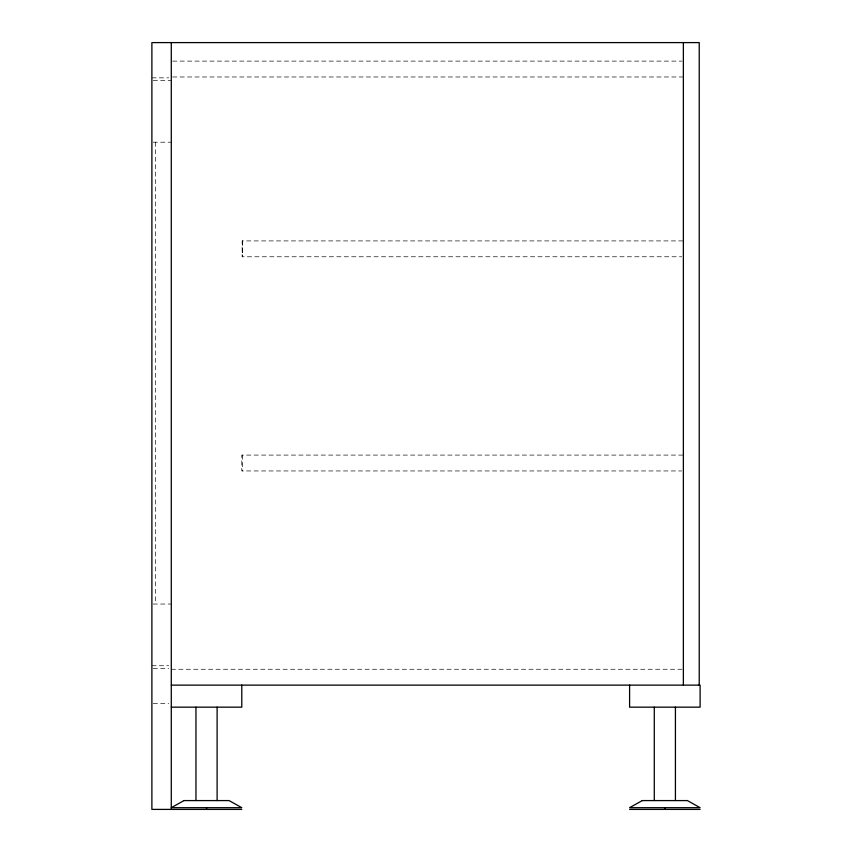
<?xml version="1.0" encoding="UTF-8"?>
<svg xmlns="http://www.w3.org/2000/svg" width="852" height="852" viewBox="0 0 852 852"><rect width="100%" height="100%" fill="white"/><g stroke="black" fill="none" stroke-linecap="round" stroke-linejoin="round"><path stroke-width="0.64" stroke-dasharray="4.26 3.19" d="M172.615 61.11L682.037 61.11M172.615 76.978L683.368 76.978M151.89 77.851L168.696 77.851M153.179 80.503L171.284 80.503M153.179 142.199L171.284 142.199M683.006 240.914L242.149 240.914L242.149 256.772L681.685 256.772M683.006 455.085L241.787 455.085L241.787 470.954L681.685 470.954M153.179 604.036L171.284 604.036M151.89 665.731L168.696 665.731M153.179 668.383L168.696 668.383M171.284 669.257L682.037 669.257M153.179 703.635L168.696 703.635M242.671 240.914L242.671 256.772M242.319 240.914L242.319 256.772M242.319 455.085L242.319 470.954M155.415 142.199L155.415 604.036"/><path stroke-width="1.28" d="M171.284 685.125L700.11 685.125L700.11 707.16L629.596 707.16L629.596 685.125M171.284 707.16L241.787 707.16L241.787 685.125M241.787 809.4L151.89 809.4L151.89 42.6L699.226 42.6L699.226 685.125M629.596 809.4L700.11 809.4M683.368 42.6L683.368 685.125M675.423 707.16L675.423 800.582M664.858 807.696L664.858 809.4M654.283 707.16L654.283 800.582M217.111 707.16L217.111 800.582M206.535 807.696L206.535 809.4M195.96 707.16L195.96 800.582M171.284 42.6L171.284 809.4M183.979 800.582L171.284 807.696L241.787 807.696L229.092 800.582L183.979 800.582M642.291 800.582L629.596 807.696L700.11 807.696L687.415 800.582L642.291 800.582"/></g></svg>
